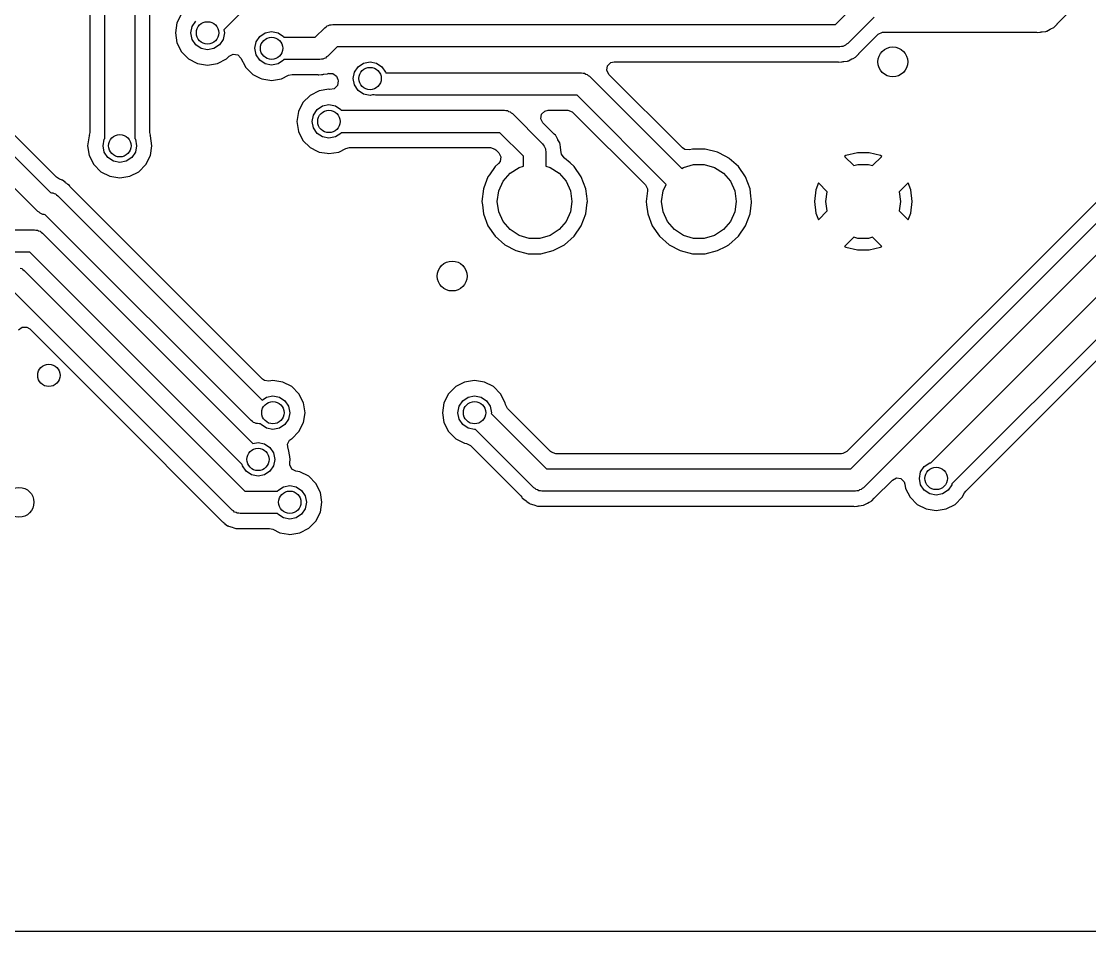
# Model space of a CAD drawing. Extents: x 0 to 2.79, y -2.39 to 0.
# Drawn here: x 1.825 to 2.388, y -2.391 to -1.911 of the extents above; entities that cross this region are included whole.
import ezdxf

# ---------------------------------------------------------------- set-up
doc = ezdxf.new("R2010")
doc.units = 0
doc.header["$MEASUREMENT"] = 0
doc.layers.add('BLACK', color=7, linetype='CONTINUOUS')

msp = doc.modelspace()

# ---------------------------------------------------------------- linework, layer by layer
at = {"layer": 'BLACK', "linetype": 'CONTINUOUS'}
for p, q in [((2.3709, -1.91239), (2.39906, -1.88423)), ((1.861, -1.88648), (1.861, -1.96967)), ((1.8689, -1.9727), (1.8689, -1.88898)), ((1.88465, -1.89224), (1.88465, -1.9727)), ((1.89254, -1.96967), (1.89254, -1.89712)), ((1.95325, -1.89368), (1.93153, -1.9154)), ((2.25394, -1.9126), (2.26785, -1.89869)), ((1.90929, -1.90712), (1.90688, -1.91185)), ((2.27447, -1.90877), (2.26056, -1.92268)), ((1.90688, -1.91185), (1.90605, -1.91709)), ((1.90688, -1.91185), (1.90688, -1.91185)), ((1.91415, -1.91709), (1.91483, -1.9137)), ((1.91483, -1.9137), (1.91675, -1.91082)), ((1.97982, -1.91931), (1.9848, -1.91433)), ((1.9848, -1.91433), (1.98547, -1.91394)), ((1.98547, -1.91394), (1.98602, -1.91339)), ((1.98602, -1.91339), (1.98677, -1.91319)), ((1.98677, -1.91319), (1.98745, -1.9128)), ((1.98745, -1.9128), (1.98823, -1.9128)), ((1.98823, -1.9128), (1.98898, -1.9126)), ((1.98898, -1.9126), (2.25394, -1.9126)), ((2.36748, -1.91502), (2.36904, -1.91425)), ((2.36904, -1.91425), (2.36928, -1.91408)), ((2.36904, -1.91425), (2.36904, -1.91425)), ((2.36928, -1.91408), (2.36951, -1.9139)), ((2.36951, -1.9139), (2.37085, -1.91245)), ((2.36951, -1.9139), (2.36951, -1.9139)), ((2.36951, -1.9139), (2.36951, -1.9139)), ((2.37085, -1.91245), (2.3709, -1.91239)), ((1.84332, -1.99321), (1.77, -1.91989)), ((1.90605, -1.91709), (1.90605, -1.91709)), ((1.90605, -1.91709), (1.90688, -1.92233)), ((1.91483, -1.92048), (1.91415, -1.91709)), ((1.93187, -1.91709), (1.9312, -1.92048)), ((1.93153, -1.9154), (1.93187, -1.91709)), ((1.94861, -1.92183), (1.95053, -1.91895)), ((1.95053, -1.91895), (1.9534, -1.91703)), ((1.9534, -1.91703), (1.95679, -1.91636)), ((1.95679, -1.91636), (1.96018, -1.91703)), ((1.96018, -1.91703), (1.96305, -1.91895)), ((1.96305, -1.91895), (1.96329, -1.91931)), ((1.96329, -1.91931), (1.97982, -1.91931)), ((2.26637, -1.92803), (2.2766, -1.91781)), ((2.2766, -1.91781), (2.27874, -1.91671)), ((2.27874, -1.91671), (2.27935, -1.91666)), ((2.27935, -1.91666), (2.28413, -1.91666)), ((2.28413, -1.91666), (2.28425, -1.91664)), ((2.28425, -1.91664), (2.28438, -1.91666)), ((2.28438, -1.91666), (2.35908, -1.91666)), ((2.35908, -1.91666), (2.35988, -1.91675)), ((2.35988, -1.91675), (2.35996, -1.91676)), ((2.35996, -1.91676), (2.36034, -1.91684)), ((2.36034, -1.91684), (2.36165, -1.91668)), ((2.36165, -1.91668), (2.36189, -1.91666)), ((2.36189, -1.91666), (2.36206, -1.91666)), ((2.36206, -1.91666), (2.36251, -1.91659)), ((2.36251, -1.91659), (2.36287, -1.91653)), ((2.36287, -1.91653), (2.36294, -1.91652)), ((2.36294, -1.91652), (2.36491, -1.91627)), ((2.36491, -1.91627), (2.36518, -1.91619)), ((2.36491, -1.91627), (2.36491, -1.91627)), ((2.36518, -1.91619), (2.36546, -1.9161)), ((2.36546, -1.9161), (2.3672, -1.91516)), ((2.36546, -1.9161), (2.36546, -1.9161)), ((2.3672, -1.91516), (2.36727, -1.91512)), ((2.36727, -1.91512), (2.36748, -1.91502)), ((1.76312, -1.92417), (1.8402, -2.00125)), ((1.90688, -1.92233), (1.90688, -1.92233)), ((1.90688, -1.92233), (1.90929, -1.92706)), ((1.91675, -1.92335), (1.91483, -1.92048)), ((1.91962, -1.92527), (1.91675, -1.92335)), ((1.92301, -1.92595), (1.91962, -1.92527)), ((1.9264, -1.92527), (1.92301, -1.92595)), ((1.92928, -1.92335), (1.9264, -1.92527)), ((1.9312, -1.92048), (1.92928, -1.92335)), ((1.94793, -1.92522), (1.94861, -1.92183)), ((1.94861, -1.92861), (1.94793, -1.92522)), ((1.99142, -1.92441), (1.98644, -1.92939)), ((2.25638, -1.92441), (1.99142, -1.92441)), ((2.25713, -1.92421), (2.25638, -1.92441)), ((2.25791, -1.92421), (2.25713, -1.92421)), ((2.25858, -1.92382), (2.25791, -1.92421)), ((2.25933, -1.92362), (2.25858, -1.92382)), ((2.25988, -1.92307), (2.25933, -1.92362)), ((2.26056, -1.92268), (2.25988, -1.92307)), ((1.90929, -1.92706), (1.90929, -1.92706)), ((1.90929, -1.92706), (1.91304, -1.93081)), ((1.91304, -1.93081), (1.91304, -1.93081)), ((1.91304, -1.93081), (1.9174, -1.93303)), ((1.92825, -1.93322), (1.93298, -1.93081)), ((1.93298, -1.93081), (1.93439, -1.9294)), ((1.93439, -1.9294), (1.93654, -1.9283)), ((1.93654, -1.9283), (1.93892, -1.92868)), ((1.93892, -1.92868), (1.94062, -1.93038)), ((1.94062, -1.93038), (1.94062, -1.93038)), ((1.94062, -1.93038), (1.94278, -1.93462)), ((1.95053, -1.93148), (1.94861, -1.92861)), ((1.9534, -1.9334), (1.95053, -1.93148)), ((1.96305, -1.93148), (1.96018, -1.9334)), ((1.96329, -1.93112), (1.96305, -1.93148)), ((1.98226, -1.93112), (1.96329, -1.93112)), ((1.98301, -1.93092), (1.98226, -1.93112)), ((1.98379, -1.93092), (1.98301, -1.93092)), ((1.98447, -1.93053), (1.98379, -1.93092)), ((1.98522, -1.93033), (1.98447, -1.93053)), ((1.98577, -1.92978), (1.98522, -1.93033)), ((1.98644, -1.92939), (1.98577, -1.92978)), ((2.26092, -1.93174), (2.26266, -1.93079)), ((2.26266, -1.93079), (2.26273, -1.93076)), ((2.26273, -1.93076), (2.26325, -1.9305)), ((2.26325, -1.9305), (2.26451, -1.92989)), ((2.26451, -1.92989), (2.26475, -1.92972)), ((2.26451, -1.92989), (2.26451, -1.92989)), ((2.26475, -1.92972), (2.26497, -1.92954)), ((2.26497, -1.92954), (2.26631, -1.92809)), ((2.26497, -1.92954), (2.26497, -1.92954)), ((2.26497, -1.92954), (2.26497, -1.92954)), ((2.26631, -1.92809), (2.26637, -1.92803)), ((1.83351, -2.01126), (1.7565, -1.93425)), ((1.9174, -1.93303), (1.91777, -1.93322)), ((1.91777, -1.93322), (1.92301, -1.93405)), ((1.92301, -1.93405), (1.92825, -1.93322)), ((1.94278, -1.93462), (1.94307, -1.93519)), ((1.94307, -1.93519), (1.94682, -1.93894)), ((1.95679, -1.93407), (1.9534, -1.9334)), ((1.96018, -1.9334), (1.95679, -1.93407)), ((2.00048, -1.93777), (2.0024, -1.9349)), ((2.0024, -1.9349), (2.00527, -1.93298)), ((2.00527, -1.93298), (2.00866, -1.9323)), ((2.00866, -1.9323), (2.01205, -1.93298)), ((2.01205, -1.93298), (2.01493, -1.9349)), ((2.01493, -1.9349), (2.01685, -1.93777)), ((2.1335, -1.93681), (2.13388, -1.93443)), ((2.1346, -1.93896), (2.1335, -1.93681)), ((2.13388, -1.93443), (2.13558, -1.93273)), ((2.13558, -1.93273), (2.13735, -1.9323)), ((2.13735, -1.9323), (2.25455, -1.9323)), ((2.25455, -1.9323), (2.25535, -1.93239)), ((2.25535, -1.93239), (2.25543, -1.9324)), ((2.25543, -1.9324), (2.2558, -1.93248)), ((2.2558, -1.93248), (2.25712, -1.93232)), ((2.25712, -1.93232), (2.25736, -1.9323)), ((2.25736, -1.9323), (2.25753, -1.9323)), ((2.25753, -1.9323), (2.25798, -1.93223)), ((2.25798, -1.93223), (2.25833, -1.93217)), ((2.25833, -1.93217), (2.25841, -1.93216)), ((2.25841, -1.93216), (2.26037, -1.93191)), ((2.26037, -1.93191), (2.26065, -1.93183)), ((2.26037, -1.93191), (2.26037, -1.93191)), ((2.26065, -1.93183), (2.26092, -1.93174)), ((2.26092, -1.93174), (2.26092, -1.93174)), ((1.94682, -1.93894), (1.94725, -1.93916)), ((1.94725, -1.93916), (1.95067, -1.9409)), ((1.95067, -1.9409), (1.95155, -1.94135)), ((1.95155, -1.94135), (1.9558, -1.94202)), ((1.9558, -1.94202), (1.95679, -1.94218)), ((1.95679, -1.94218), (1.96203, -1.94135)), ((1.95679, -1.94218), (1.95679, -1.94218)), ((1.95679, -1.94218), (1.95679, -1.94218)), ((1.96203, -1.94135), (1.96577, -1.93944)), ((1.96577, -1.93944), (1.96754, -1.93902)), ((1.96754, -1.93902), (1.98043, -1.93902)), ((1.98043, -1.93902), (1.98123, -1.9391)), ((1.98123, -1.9391), (1.98131, -1.93912)), ((1.98131, -1.93912), (1.98169, -1.93919)), ((1.98169, -1.93919), (1.983, -1.93903)), ((1.983, -1.93903), (1.98324, -1.93902)), ((1.98324, -1.93902), (1.98341, -1.93902)), ((1.98341, -1.93902), (1.98387, -1.93894)), ((1.98387, -1.93894), (1.98421, -1.93888)), ((1.98421, -1.93888), (1.98429, -1.93887)), ((1.98429, -1.93887), (1.98626, -1.93862)), ((1.98626, -1.93862), (1.98653, -1.93854)), ((1.98626, -1.93862), (1.98626, -1.93862)), ((1.98653, -1.93854), (1.98665, -1.9385)), ((1.98665, -1.9385), (1.98678, -1.9385)), ((1.98678, -1.9385), (1.98708, -1.9384)), ((1.98708, -1.9384), (1.98713, -1.93839)), ((1.98713, -1.93839), (1.98714, -1.93849)), ((1.98714, -1.93849), (1.98906, -1.93846)), ((1.98906, -1.93846), (1.99103, -1.93985)), ((1.99103, -1.93985), (1.99177, -1.94158)), ((1.9919, -1.94243), (1.99152, -1.94481)), ((1.99177, -1.94158), (1.9919, -1.94243)), ((1.9998, -1.94116), (2.00048, -1.93777)), ((2.00048, -1.94455), (1.9998, -1.94116)), ((2.01685, -1.93777), (2.01693, -1.93819)), ((2.01693, -1.93819), (2.12022, -1.93819)), ((2.12022, -1.93819), (2.12097, -1.93839)), ((2.12097, -1.93839), (2.12175, -1.93839)), ((2.12175, -1.93839), (2.12242, -1.93878)), ((2.12242, -1.93878), (2.12317, -1.93898)), ((2.12317, -1.93898), (2.12372, -1.93953)), ((2.12372, -1.93953), (2.12439, -1.93992)), ((2.12439, -1.93992), (2.17302, -1.98855)), ((2.17335, -1.97772), (2.1346, -1.93896)), ((1.98177, -1.94765), (1.97704, -1.95006)), ((1.98701, -1.94682), (1.98177, -1.94765)), ((1.98177, -1.94765), (1.98177, -1.94765)), ((1.98744, -1.94689), (1.98701, -1.94682)), ((1.98982, -1.94651), (1.98744, -1.94689)), ((1.99152, -1.94481), (1.98982, -1.94651)), ((2.0024, -1.94743), (2.00048, -1.94455)), ((2.00527, -1.94935), (2.0024, -1.94743)), ((1.97329, -1.95381), (1.97088, -1.95854)), ((1.97704, -1.95006), (1.97329, -1.95381)), ((2.00866, -1.95002), (2.00527, -1.94935)), ((2.00999, -1.94976), (2.00866, -1.95002)), ((2.01007, -1.9498), (2.00999, -1.94976)), ((2.01084, -1.9498), (2.01007, -1.9498)), ((2.01159, -1.95), (2.01084, -1.9498)), ((2.11777, -1.95), (2.01159, -1.95)), ((2.16472, -1.99694), (2.11777, -1.95)), ((1.97088, -1.95854), (1.97005, -1.96378)), ((1.97088, -1.95854), (1.97088, -1.95854)), ((1.97882, -1.96039), (1.98074, -1.95752)), ((1.98074, -1.95752), (1.98362, -1.9556)), ((1.98362, -1.9556), (1.98701, -1.95492)), ((1.98701, -1.95492), (1.9904, -1.9556)), ((1.9904, -1.9556), (1.99327, -1.95752)), ((1.99327, -1.95752), (1.99351, -1.95787)), ((1.99351, -1.95787), (2.07953, -1.95787)), ((2.07953, -1.95787), (2.08028, -1.95808)), ((2.08028, -1.95808), (2.08106, -1.95808)), ((2.08106, -1.95808), (2.08173, -1.95846)), ((2.08173, -1.95846), (2.08248, -1.95867)), ((2.08248, -1.95867), (2.08303, -1.95921)), ((2.08303, -1.95921), (2.0837, -1.9596)), ((2.0837, -1.9596), (2.0996, -1.9755)), ((2.09909, -1.96002), (2.1008, -1.95832)), ((2.1008, -1.95832), (2.10257, -1.95789)), ((2.10257, -1.95789), (2.11289, -1.95789)), ((2.11289, -1.95789), (2.11518, -1.95864)), ((2.11518, -1.95864), (2.11564, -1.95904)), ((2.11564, -1.95904), (2.15381, -1.9972)), ((1.97005, -1.96378), (1.97005, -1.96378)), ((1.97005, -1.96378), (1.97088, -1.96902)), ((1.97815, -1.96378), (1.97882, -1.96039)), ((1.97882, -1.96717), (1.97815, -1.96378)), ((2.09872, -1.9624), (2.09909, -1.96002)), ((2.09981, -1.96455), (2.09872, -1.9624)), ((2.10495, -1.96969), (2.09981, -1.96455)), ((2.43566, -1.96213), (2.25997, -2.13782)), ((1.861, -1.96967), (1.86068, -1.971)), ((1.89286, -1.971), (1.89254, -1.96967)), ((1.97088, -1.96902), (1.97088, -1.96902)), ((1.97088, -1.96902), (1.97329, -1.97375)), ((1.98074, -1.97004), (1.97882, -1.96717)), ((1.98362, -1.97196), (1.98074, -1.97004)), ((1.99327, -1.97004), (1.9904, -1.97196)), ((1.99351, -1.96969), (1.99327, -1.97004)), ((2.07708, -1.96969), (1.99351, -1.96969)), ((2.08952, -1.98212), (2.07708, -1.96969)), ((2.10501, -1.96975), (2.10495, -1.96969)), ((2.10571, -1.97039), (2.10501, -1.96975)), ((2.10647, -1.97108), (2.10571, -1.97039)), ((2.26209, -2.14685), (2.44147, -1.96748)), ((1.86064, -1.97131), (1.85981, -1.97656)), ((1.86074, -1.97102), (1.86064, -1.97131)), ((1.86068, -1.971), (1.86074, -1.97102)), ((1.86791, -1.97656), (1.86859, -1.97317)), ((1.86859, -1.97317), (1.8689, -1.9727)), ((1.88465, -1.9727), (1.88496, -1.97317)), ((1.88496, -1.97317), (1.88563, -1.97656)), ((1.89281, -1.97102), (1.89286, -1.971)), ((1.8929, -1.97131), (1.89281, -1.97102)), ((1.89373, -1.97656), (1.8929, -1.97131)), ((1.8929, -1.97131), (1.8929, -1.97131)), ((1.97329, -1.97375), (1.97329, -1.97375)), ((1.97329, -1.97375), (1.97704, -1.9775)), ((1.98701, -1.97264), (1.98362, -1.97196)), ((1.9904, -1.97196), (1.98701, -1.97264)), ((2.0996, -1.9755), (2.09999, -1.97617)), ((2.09999, -1.97617), (2.10054, -1.97672)), ((2.10664, -1.97131), (2.10647, -1.97108)), ((2.10681, -1.97155), (2.10664, -1.97131)), ((2.10768, -1.97332), (2.10681, -1.97155)), ((2.10772, -1.9734), (2.10768, -1.97332)), ((2.1083, -1.97448), (2.10772, -1.9734)), ((2.10866, -1.97513), (2.1083, -1.97448)), ((2.10875, -1.97541), (2.10866, -1.97513)), ((2.10883, -1.97569), (2.10875, -1.97541)), ((2.10906, -1.9775), (2.10883, -1.97569)), ((2.10883, -1.97569), (2.10883, -1.97569)), ((1.85981, -1.97656), (1.85981, -1.97656)), ((1.85981, -1.97656), (1.86064, -1.9818)), ((1.86064, -1.9818), (1.86064, -1.9818)), ((1.86064, -1.9818), (1.86305, -1.98652)), ((1.86859, -1.97995), (1.86791, -1.97656)), ((1.87051, -1.98282), (1.86859, -1.97995)), ((1.88496, -1.97995), (1.88304, -1.98282)), ((1.88563, -1.97656), (1.88496, -1.97995)), ((1.89049, -1.98652), (1.8929, -1.9818)), ((1.8929, -1.9818), (1.89373, -1.97656)), ((1.97704, -1.9775), (1.97746, -1.97772)), ((1.97746, -1.97772), (1.98051, -1.97927)), ((1.98051, -1.97927), (1.98177, -1.97991)), ((1.98177, -1.97991), (1.98602, -1.98058)), ((1.98602, -1.98058), (1.98701, -1.98074)), ((1.98701, -1.98074), (1.99225, -1.97991)), ((1.98701, -1.98074), (1.98701, -1.98074)), ((1.98701, -1.98074), (1.98701, -1.98074)), ((1.99225, -1.97991), (1.99599, -1.978)), ((1.99599, -1.978), (1.99776, -1.97758)), ((1.99776, -1.97758), (2.0722, -1.97758)), ((2.0722, -1.97758), (2.07449, -1.97832)), ((2.07449, -1.97832), (2.07495, -1.97872)), ((2.07495, -1.97872), (2.07653, -1.98029)), ((2.07653, -1.98029), (2.07762, -1.98244)), ((2.08952, -1.98734), (2.08952, -1.98212)), ((2.10054, -1.97672), (2.10074, -1.97748)), ((2.10074, -1.97748), (2.10113, -1.97815)), ((2.10113, -1.97815), (2.10113, -1.97893)), ((2.10113, -1.97893), (2.10133, -1.97968)), ((2.10133, -1.97968), (2.10133, -1.98734)), ((2.10908, -1.97765), (2.10906, -1.9775)), ((2.10909, -1.97773), (2.10908, -1.97765)), ((2.10922, -1.97853), (2.10909, -1.97773)), ((2.10922, -1.9787), (2.10922, -1.97853)), ((2.10924, -1.97894), (2.10922, -1.9787)), ((2.1094, -1.98022), (2.10924, -1.97894)), ((2.10959, -1.98103), (2.1094, -1.98022)), ((2.11105, -1.98295), (2.10959, -1.98103)), ((2.17464, -1.97857), (2.17335, -1.97772)), ((2.17704, -1.97874), (2.17464, -1.97857)), ((2.17869, -1.97834), (2.17704, -1.97874)), ((2.18539, -1.97834), (2.17869, -1.97834)), ((2.17869, -1.97834), (2.17869, -1.97834)), ((2.19189, -1.97994), (2.18539, -1.97834)), ((2.18539, -1.97834), (2.18539, -1.97834)), ((2.19614, -1.98217), (2.19189, -1.97994)), ((2.19189, -1.97994), (2.19189, -1.97994)), ((2.19189, -1.97994), (2.19189, -1.97994)), ((2.25951, -1.98181), (2.25883, -1.98217)), ((2.26555, -1.98033), (2.25951, -1.98181)), ((2.25951, -1.98181), (2.25951, -1.98181)), ((2.27176, -1.98033), (2.26555, -1.98033)), ((2.44809, -1.97756), (2.26872, -2.15693)), ((2.27779, -1.98181), (2.27176, -1.98033)), ((2.27848, -1.98217), (2.27779, -1.98181)), ((2.27779, -1.98181), (2.27779, -1.98181)), ((1.86305, -1.98652), (1.86305, -1.98652)), ((1.86305, -1.98652), (1.8668, -1.99028)), ((1.87338, -1.98474), (1.87051, -1.98282)), ((1.87677, -1.98541), (1.87338, -1.98474)), ((1.88016, -1.98474), (1.87677, -1.98541)), ((1.88304, -1.98282), (1.88016, -1.98474)), ((1.88674, -1.99028), (1.89049, -1.98652)), ((2.07463, -1.98749), (2.07159, -1.99189)), ((2.07635, -1.98597), (2.07463, -1.98749)), ((2.07463, -1.98749), (2.07463, -1.98749)), ((2.07724, -1.98482), (2.07635, -1.98597)), ((2.07762, -1.98244), (2.07724, -1.98482)), ((2.08725, -1.98801), (2.08952, -1.98734)), ((2.10133, -1.98734), (2.1036, -1.98801)), ((2.11121, -1.98305), (2.11105, -1.98295)), ((2.11412, -1.98563), (2.11121, -1.98305)), ((2.11121, -1.98305), (2.11121, -1.98305)), ((2.11622, -1.98749), (2.11412, -1.98563)), ((2.12002, -1.99301), (2.11622, -1.98749)), ((2.11622, -1.98749), (2.11622, -1.98749)), ((2.17386, -1.98801), (2.17924, -1.98643)), ((2.17924, -1.98643), (2.18484, -1.98643)), ((2.18484, -1.98643), (2.19022, -1.98801)), ((2.19782, -1.98305), (2.19614, -1.98217)), ((2.19801, -1.98322), (2.19782, -1.98305)), ((2.20283, -1.98749), (2.19801, -1.98322)), ((2.20664, -1.99301), (2.20283, -1.98749)), ((2.20283, -1.98749), (2.20283, -1.98749)), ((2.25883, -1.98217), (2.26372, -1.98706)), ((2.26372, -1.98706), (2.26585, -1.98643)), ((2.26585, -1.98643), (2.27146, -1.98643)), ((2.27146, -1.98643), (2.27359, -1.98706)), ((2.27359, -1.98706), (2.27848, -1.98217)), ((1.84496, -1.99419), (1.84332, -1.99321)), ((1.8668, -1.99028), (1.87153, -1.99269)), ((1.87153, -1.99269), (1.87579, -1.99336)), ((1.87579, -1.99336), (1.87677, -1.99352)), ((1.87677, -1.99352), (1.88201, -1.99269)), ((1.88201, -1.99269), (1.88674, -1.99028)), ((2.07083, -1.99301), (2.06864, -1.99876)), ((2.07159, -1.99189), (2.07083, -1.99301)), ((2.07887, -1.99527), (2.08253, -1.99104)), ((2.08253, -1.99104), (2.08725, -1.98801)), ((2.1036, -1.98801), (2.10832, -1.99104)), ((2.10832, -1.99104), (2.11199, -1.99527)), ((2.1224, -1.99927), (2.12002, -1.99301)), ((2.17302, -1.98855), (2.17386, -1.98801)), ((2.19022, -1.98801), (2.19493, -1.99104)), ((2.19493, -1.99104), (2.1986, -1.99527)), ((2.20901, -1.99927), (2.20664, -1.99301)), ((1.84607, -1.99452), (1.84496, -1.99419)), ((1.84633, -1.99465), (1.84607, -1.99452)), ((1.84607, -1.99452), (1.84607, -1.99452)), ((1.84607, -1.99452), (1.84607, -1.99452)), ((1.84607, -1.99452), (1.84607, -1.99452)), ((1.84659, -1.99478), (1.84633, -1.99465)), ((1.84815, -1.996), (1.84659, -1.99478)), ((1.84821, -1.99605), (1.84815, -1.996)), ((1.84888, -1.99652), (1.84821, -1.99605)), ((1.849, -1.99664), (1.84888, -1.99652)), ((1.84918, -1.9968), (1.849, -1.99664)), ((1.84941, -1.99698), (1.84918, -1.9968)), ((1.85022, -1.99761), (1.84941, -1.99698)), ((1.85048, -1.998), (1.85022, -1.99761)), ((1.85098, -1.99863), (1.85048, -1.998)), ((1.95197, -2.09961), (1.85098, -1.99863)), ((1.87677, -1.99352), (1.87677, -1.99352)), ((1.87677, -1.99352), (1.87677, -1.99352)), ((2.06864, -1.99876), (2.06845, -1.99927)), ((2.07654, -2.00037), (2.07887, -1.99527)), ((2.11199, -1.99527), (2.11431, -2.00037)), ((2.15381, -1.9972), (2.1549, -1.99935)), ((2.16315, -2.00037), (2.16472, -1.99694)), ((2.1986, -1.99527), (2.20093, -2.00037)), ((2.24498, -1.99616), (2.24362, -1.99975)), ((2.24969, -2.00088), (2.24498, -1.99616)), ((2.29232, -1.99616), (2.28761, -2.00087)), ((2.29368, -1.99975), (2.29232, -1.99616)), ((1.8402, -2.00125), (1.84068, -2.00138)), ((1.84068, -2.00138), (1.84146, -2.00138)), ((1.84146, -2.00138), (1.84213, -2.00177)), ((1.84213, -2.00177), (1.84288, -2.00197)), ((1.84288, -2.00197), (1.84343, -2.00252)), ((1.84343, -2.00252), (1.84411, -2.00291)), ((1.84411, -2.00291), (1.95184, -2.11064)), ((2.06845, -1.99927), (2.06764, -2.00592)), ((2.07574, -2.00592), (2.07654, -2.00037)), ((2.11431, -2.00037), (2.11511, -2.00592)), ((2.12286, -2.00309), (2.1224, -1.99927)), ((2.12321, -2.00592), (2.12286, -2.00309)), ((2.15492, -2.00043), (2.15426, -2.00592)), ((2.1549, -1.99935), (2.15492, -2.00043)), ((2.16235, -2.00592), (2.16315, -2.00037)), ((2.20093, -2.00037), (2.20172, -2.00592)), ((2.20948, -2.00309), (2.20901, -1.99927)), ((2.20982, -2.00592), (2.20948, -2.00309)), ((2.24362, -1.99975), (2.24288, -2.00592)), ((2.24897, -2.00592), (2.24969, -2.00088)), ((2.28761, -2.00087), (2.28834, -2.00592)), ((2.29443, -2.00592), (2.29368, -1.99975)), ((2.29368, -1.99975), (2.29368, -1.99975)), ((2.30424, -2.14368), (2.44582, -2.0021)), ((2.06764, -2.00592), (2.06764, -2.00592)), ((2.06764, -2.00592), (2.06786, -2.00768)), ((2.06786, -2.00768), (2.06845, -2.01256)), ((2.07654, -2.01146), (2.07574, -2.00592)), ((2.11511, -2.00592), (2.11431, -2.01146)), ((2.1224, -2.01256), (2.12313, -2.00651)), ((2.12313, -2.00651), (2.12321, -2.00592)), ((2.12321, -2.00592), (2.12321, -2.00592)), ((2.15426, -2.00592), (2.15426, -2.00592)), ((2.15426, -2.00592), (2.15447, -2.00768)), ((2.15447, -2.00768), (2.15507, -2.01256)), ((2.16315, -2.01146), (2.16235, -2.00592)), ((2.20172, -2.00592), (2.20093, -2.01146)), ((2.20901, -2.01256), (2.20975, -2.00651)), ((2.20975, -2.00651), (2.20982, -2.00592)), ((2.20982, -2.00592), (2.20982, -2.00592)), ((2.20982, -2.00592), (2.20982, -2.00592)), ((2.24288, -2.00592), (2.24288, -2.00592)), ((2.24288, -2.00592), (2.24362, -2.01208)), ((2.24969, -2.01096), (2.24897, -2.00592)), ((2.28834, -2.00592), (2.28761, -2.01096)), ((2.29368, -2.01208), (2.29443, -2.00592)), ((2.29443, -2.00592), (2.29443, -2.00592)), ((1.83418, -2.01165), (1.83351, -2.01126)), ((1.83473, -2.0122), (1.83418, -2.01165)), ((1.83548, -2.0124), (1.83473, -2.0122)), ((1.83615, -2.01279), (1.83548, -2.0124)), ((1.83693, -2.01279), (1.83615, -2.01279)), ((1.83741, -2.01292), (1.83693, -2.01279)), ((1.94599, -2.1215), (1.83741, -2.01292)), ((2.06845, -2.01256), (2.07083, -2.01883)), ((2.07887, -2.01656), (2.07654, -2.01146)), ((2.11431, -2.01146), (2.11199, -2.01656)), ((2.12002, -2.01883), (2.1224, -2.01256)), ((2.15507, -2.01256), (2.15744, -2.01883)), ((2.16548, -2.01656), (2.16315, -2.01146)), ((2.20093, -2.01146), (2.1986, -2.01656)), ((2.20664, -2.01883), (2.20901, -2.01256)), ((2.24362, -2.01208), (2.24362, -2.01209)), ((2.24362, -2.01209), (2.24498, -2.01567)), ((2.24498, -2.01567), (2.24969, -2.01096)), ((2.28761, -2.01096), (2.29232, -2.01567)), ((2.29232, -2.01567), (2.29368, -2.01209)), ((2.29368, -2.01209), (2.29368, -2.01208)), ((2.4549, -2.0153), (2.31538, -2.15481)), ((1.78004, -2.02087), (1.83178, -2.02087)), ((1.83178, -2.02087), (1.83253, -2.02107)), ((1.83253, -2.02107), (1.8333, -2.02107)), ((1.8333, -2.02107), (1.83398, -2.02146)), ((1.83398, -2.02146), (1.83473, -2.02166)), ((2.07083, -2.01883), (2.07463, -2.02434)), ((2.08253, -2.02079), (2.07887, -2.01656)), ((2.08725, -2.02382), (2.08253, -2.02079)), ((2.10832, -2.02079), (2.1036, -2.02382)), ((2.11199, -2.01656), (2.10832, -2.02079)), ((2.11622, -2.02434), (2.12002, -2.01883)), ((2.15744, -2.01883), (2.16124, -2.02434)), ((2.16915, -2.02079), (2.16548, -2.01656)), ((2.17386, -2.02382), (2.16915, -2.02079)), ((2.19493, -2.02079), (2.19022, -2.02382)), ((2.1986, -2.01656), (2.19493, -2.02079)), ((2.20283, -2.02434), (2.20664, -2.01883)), ((1.83473, -2.02166), (1.83528, -2.02221)), ((1.83528, -2.02221), (1.83595, -2.0226)), ((1.83595, -2.0226), (1.94697, -2.13361)), ((2.07463, -2.02434), (2.07964, -2.02878)), ((2.09262, -2.0254), (2.08725, -2.02382)), ((2.09823, -2.0254), (2.09262, -2.0254)), ((2.1036, -2.02382), (2.09823, -2.0254)), ((2.11121, -2.02878), (2.11622, -2.02434)), ((2.16124, -2.02434), (2.16626, -2.02878)), ((2.17924, -2.0254), (2.17386, -2.02382)), ((2.18484, -2.0254), (2.17924, -2.0254)), ((2.19022, -2.02382), (2.18484, -2.0254)), ((2.19782, -2.02878), (2.20283, -2.02434)), ((2.26372, -2.02477), (2.25883, -2.02966)), ((2.26585, -2.0254), (2.26372, -2.02477)), ((2.27146, -2.0254), (2.26585, -2.0254)), ((2.27359, -2.02477), (2.27146, -2.0254)), ((2.27848, -2.02966), (2.27359, -2.02477)), ((2.32269, -2.15866), (2.45558, -2.02578)), ((1.82933, -2.03268), (1.78248, -2.03268)), ((1.94128, -2.14463), (1.82933, -2.03268)), ((2.07964, -2.02878), (2.08557, -2.03189)), ((2.08557, -2.03189), (2.09208, -2.03349)), ((2.09877, -2.03349), (2.10528, -2.03189)), ((2.10528, -2.03189), (2.11121, -2.02878)), ((2.16626, -2.02878), (2.17219, -2.03189)), ((2.17219, -2.03189), (2.17869, -2.03349)), ((2.18539, -2.03349), (2.19189, -2.03189)), ((2.19189, -2.03189), (2.19614, -2.02966)), ((2.19614, -2.02966), (2.19782, -2.02878)), ((2.25883, -2.02966), (2.25951, -2.03002)), ((2.25883, -2.02966), (2.25883, -2.02966)), ((2.25951, -2.03002), (2.25951, -2.03002)), ((2.25951, -2.03002), (2.26555, -2.03151)), ((2.26555, -2.03151), (2.26555, -2.03151)), ((2.26555, -2.03151), (2.27176, -2.03151)), ((2.27176, -2.03151), (2.27779, -2.03002)), ((2.27176, -2.03151), (2.27176, -2.03151)), ((2.27779, -2.03002), (2.27848, -2.02966)), ((2.27779, -2.03002), (2.27779, -2.03002)), ((2.09208, -2.03349), (2.09208, -2.03349)), ((2.09208, -2.03349), (2.09877, -2.03349)), ((2.09877, -2.03349), (2.09877, -2.03349)), ((2.17869, -2.03349), (2.17869, -2.03349)), ((2.17869, -2.03349), (2.18539, -2.03349)), ((2.18539, -2.03349), (2.18539, -2.03349)), ((1.8243, -2.04114), (1.82505, -2.04134)), ((1.82505, -2.04134), (1.8256, -2.04189)), ((1.8256, -2.04189), (1.82628, -2.04228)), ((1.82628, -2.04228), (1.94268, -2.15868)), ((1.93605, -2.16876), (1.81965, -2.05236)), ((1.82338, -2.07363), (1.82533, -2.07221)), ((1.82533, -2.07221), (1.82774, -2.07221)), ((1.82774, -2.07221), (1.82929, -2.07316)), ((1.82929, -2.07316), (1.8732, -2.11707)), ((1.95295, -2.10033), (1.95197, -2.09961)), ((1.95533, -2.1007), (1.95295, -2.10033)), ((1.95748, -2.10036), (1.95533, -2.1007)), ((1.96272, -2.10119), (1.95748, -2.10036)), ((1.95748, -2.10036), (1.95748, -2.10036)), ((2.06378, -2.10036), (2.05854, -2.10119)), ((2.06902, -2.10119), (2.06378, -2.10036)), ((1.96745, -2.1036), (1.96272, -2.10119)), ((1.96272, -2.10119), (1.96272, -2.10119)), ((1.9712, -2.10735), (1.96745, -2.1036)), ((1.96745, -2.1036), (1.96745, -2.1036)), ((2.05381, -2.1036), (2.05006, -2.10735)), ((2.05854, -2.10119), (2.05381, -2.1036)), ((2.05854, -2.10119), (2.05854, -2.10119)), ((2.07375, -2.1036), (2.06902, -2.10119)), ((2.06902, -2.10119), (2.06902, -2.10119)), ((2.0775, -2.10735), (2.07375, -2.1036)), ((2.07375, -2.1036), (2.07375, -2.1036)), ((1.95184, -2.11064), (1.95409, -2.10914)), ((1.95409, -2.10914), (1.95748, -2.10846)), ((1.95748, -2.10846), (1.96087, -2.10914)), ((1.96087, -2.10914), (1.96374, -2.11106)), ((1.96374, -2.11106), (1.96566, -2.11393)), ((1.97361, -2.11208), (1.9712, -2.10735)), ((2.05006, -2.10735), (2.04765, -2.11208)), ((2.0556, -2.11393), (2.05752, -2.11106)), ((2.05752, -2.11106), (2.06039, -2.10914)), ((2.06039, -2.10914), (2.06378, -2.10846)), ((2.06378, -2.10846), (2.06717, -2.10914)), ((2.06717, -2.10914), (2.07004, -2.11106)), ((2.07004, -2.11106), (2.07196, -2.11393)), ((2.07991, -2.11208), (2.0775, -2.10735)), ((2.0775, -2.10735), (2.0775, -2.10735)), ((1.8732, -2.11707), (1.92917, -2.17305)), ((1.96566, -2.11393), (1.96634, -2.11732)), ((1.97444, -2.11732), (1.97361, -2.11208)), ((2.04765, -2.11208), (2.04682, -2.11732)), ((2.04765, -2.11208), (2.04765, -2.11208)), ((2.05492, -2.11732), (2.0556, -2.11393)), ((2.07196, -2.11393), (2.07264, -2.11732)), ((2.08006, -2.11304), (2.07991, -2.11208)), ((2.07991, -2.11208), (2.07991, -2.11208)), ((2.07991, -2.11208), (2.07991, -2.11208)), ((2.08116, -2.11518), (2.08006, -2.11304)), ((2.10379, -2.13782), (2.08116, -2.11518)), ((1.94666, -2.12189), (1.94599, -2.1215)), ((1.94721, -2.12244), (1.94666, -2.12189)), ((1.94796, -2.12264), (1.94721, -2.12244)), ((1.94864, -2.12303), (1.94796, -2.12264)), ((1.96566, -2.12071), (1.96374, -2.12359)), ((1.96634, -2.11732), (1.96566, -2.12071)), ((1.9712, -2.12729), (1.97361, -2.12256)), ((1.97361, -2.12256), (1.97444, -2.11732)), ((2.04682, -2.11732), (2.04682, -2.11732)), ((2.04682, -2.11732), (2.04765, -2.12256)), ((2.04765, -2.12256), (2.04765, -2.12256)), ((2.04765, -2.12256), (2.05006, -2.12729)), ((2.0556, -2.12071), (2.05492, -2.11732)), ((2.05752, -2.12359), (2.0556, -2.12071)), ((2.07264, -2.11732), (2.07255, -2.11775)), ((2.07255, -2.11775), (2.10166, -2.14685)), ((1.94941, -2.12303), (1.94864, -2.12303)), ((1.95017, -2.12323), (1.94941, -2.12303)), ((1.95098, -2.12323), (1.95017, -2.12323)), ((1.95122, -2.12359), (1.95098, -2.12323)), ((1.95409, -2.12551), (1.95122, -2.12359)), ((1.95748, -2.12618), (1.95409, -2.12551)), ((1.96087, -2.12551), (1.95748, -2.12618)), ((1.96374, -2.12359), (1.96087, -2.12551)), ((1.96745, -2.13104), (1.9712, -2.12729)), ((2.05006, -2.12729), (2.05006, -2.12729)), ((2.05006, -2.12729), (2.05381, -2.13104)), ((2.06039, -2.12551), (2.05752, -2.12359)), ((2.06378, -2.12618), (2.06039, -2.12551)), ((2.0642, -2.1261), (2.06378, -2.12618)), ((2.09504, -2.15693), (2.0642, -2.1261)), ((1.94697, -2.13361), (1.94961, -2.13309)), ((1.94961, -2.13309), (1.953, -2.13376)), ((1.953, -2.13376), (1.95587, -2.13569)), ((1.96519, -2.134), (1.96629, -2.13185)), ((1.96557, -2.13638), (1.96519, -2.134)), ((1.96629, -2.13185), (1.96727, -2.13113)), ((1.96727, -2.13113), (1.96745, -2.13104)), ((2.05381, -2.13104), (2.05381, -2.13104)), ((2.05381, -2.13104), (2.05854, -2.13345)), ((2.05854, -2.13345), (2.05854, -2.13345)), ((2.05854, -2.13345), (2.05854, -2.13345)), ((2.05854, -2.13345), (2.05949, -2.1336)), ((2.05949, -2.1336), (2.06164, -2.1347)), ((1.95587, -2.13569), (1.95779, -2.13856)), ((1.95779, -2.13856), (1.95846, -2.14195)), ((1.96574, -2.13671), (1.96557, -2.13638)), ((1.96631, -2.14036), (1.96574, -2.13671)), ((2.06164, -2.1347), (2.08816, -2.16122)), ((2.10425, -2.13821), (2.10379, -2.13782)), ((2.10654, -2.13896), (2.10425, -2.13821)), ((2.25721, -2.13896), (2.10654, -2.13896)), ((2.25782, -2.13891), (2.25721, -2.13896)), ((2.25997, -2.13782), (2.25782, -2.13891)), ((1.94142, -2.14534), (1.94128, -2.14463)), ((1.94334, -2.14821), (1.94142, -2.14534)), ((1.95779, -2.14534), (1.95587, -2.14821)), ((1.95846, -2.14195), (1.95779, -2.14534)), ((1.9663, -2.14365), (1.96657, -2.14195)), ((1.9663, -2.14487), (1.9663, -2.14365)), ((1.96739, -2.14702), (1.9663, -2.14487)), ((1.96657, -2.14195), (1.96631, -2.14036)), ((1.96657, -2.14195), (1.96657, -2.14195)), ((2.30082, -2.1457), (2.3037, -2.14378)), ((2.3037, -2.14378), (2.30424, -2.14368)), ((1.94622, -2.15013), (1.94334, -2.14821)), ((1.94961, -2.15081), (1.94622, -2.15013)), ((1.953, -2.15013), (1.94961, -2.15081)), ((1.95587, -2.14821), (1.953, -2.15013)), ((1.96954, -2.14811), (1.96739, -2.14702)), ((1.9716, -2.14844), (1.96954, -2.14811)), ((1.97633, -2.15085), (1.9716, -2.14844)), ((1.9716, -2.14844), (1.9716, -2.14844)), ((1.98008, -2.1546), (1.97633, -2.15085)), ((1.97633, -2.15085), (1.97633, -2.15085)), ((2.10166, -2.14685), (2.26209, -2.14685)), ((2.29823, -2.15197), (2.2989, -2.14858)), ((2.2989, -2.14858), (2.30082, -2.1457)), ((1.96009, -2.1583), (1.96297, -2.15638)), ((1.96297, -2.15638), (1.96636, -2.15571)), ((1.96636, -2.15571), (1.96975, -2.15638)), ((1.96975, -2.15638), (1.97262, -2.1583)), ((1.98249, -2.15933), (1.98008, -2.1546)), ((2.27453, -2.16229), (2.28399, -2.15282)), ((2.28399, -2.15282), (2.28614, -2.15172)), ((2.28614, -2.15172), (2.28852, -2.1521)), ((2.28852, -2.1521), (2.29022, -2.1538)), ((2.29022, -2.1538), (2.2906, -2.15496)), ((2.2906, -2.15496), (2.29096, -2.15721)), ((2.2989, -2.15536), (2.29823, -2.15197)), ((2.30082, -2.15823), (2.2989, -2.15536)), ((2.31527, -2.15536), (2.31335, -2.15823)), ((2.31538, -2.15481), (2.31527, -2.15536)), ((1.94268, -2.15868), (1.95984, -2.15868)), ((1.95984, -2.15868), (1.96009, -2.1583)), ((1.97262, -2.1583), (1.97454, -2.16118)), ((1.97454, -2.16118), (1.97522, -2.16457)), ((1.98332, -2.16457), (1.98249, -2.15933)), ((2.08816, -2.16122), (2.08866, -2.16184)), ((2.08866, -2.16184), (2.08892, -2.16223)), ((2.08892, -2.16223), (2.08996, -2.16304)), ((2.09571, -2.15732), (2.09504, -2.15693)), ((2.09626, -2.15787), (2.09571, -2.15732)), ((2.09701, -2.15807), (2.09626, -2.15787)), ((2.09768, -2.15846), (2.09701, -2.15807)), ((2.09846, -2.15846), (2.09768, -2.15846)), ((2.09921, -2.15866), (2.09846, -2.15846)), ((2.26454, -2.15866), (2.09921, -2.15866)), ((2.26529, -2.15846), (2.26454, -2.15866)), ((2.26607, -2.15846), (2.26529, -2.15846)), ((2.26674, -2.15807), (2.26607, -2.15846)), ((2.26749, -2.15787), (2.26674, -2.15807)), ((2.26804, -2.15732), (2.26749, -2.15787)), ((2.26872, -2.15693), (2.26804, -2.15732)), ((2.27313, -2.1638), (2.27447, -2.16234)), ((2.27447, -2.16234), (2.27453, -2.16229)), ((2.29096, -2.15721), (2.29096, -2.15721)), ((2.29096, -2.15721), (2.29336, -2.16194)), ((2.29336, -2.16194), (2.29337, -2.16194)), ((2.29337, -2.16194), (2.29712, -2.16569)), ((2.3037, -2.16015), (2.30082, -2.15823)), ((2.30709, -2.16083), (2.3037, -2.16015)), ((2.31048, -2.16015), (2.30709, -2.16083)), ((2.31335, -2.15823), (2.31048, -2.16015)), ((2.31706, -2.16569), (2.32081, -2.16194)), ((2.32081, -2.16194), (2.32197, -2.15965)), ((2.32197, -2.15965), (2.32269, -2.15866)), ((1.97454, -2.16796), (1.97262, -2.17083)), ((1.97522, -2.16457), (1.97454, -2.16796)), ((1.98249, -2.16981), (1.98332, -2.16457)), ((2.08996, -2.16304), (2.09015, -2.1632)), ((2.09015, -2.1632), (2.09026, -2.16332)), ((2.09026, -2.16332), (2.09026, -2.16332)), ((2.09026, -2.16332), (2.09026, -2.16332)), ((2.09026, -2.16332), (2.09093, -2.1638)), ((2.09093, -2.1638), (2.09093, -2.1638)), ((2.09093, -2.1638), (2.09099, -2.16385)), ((2.09099, -2.16385), (2.09137, -2.16414)), ((2.09137, -2.16414), (2.09255, -2.16506)), ((2.09255, -2.16506), (2.09255, -2.16506)), ((2.09255, -2.16506), (2.09255, -2.16506)), ((2.09255, -2.16506), (2.09281, -2.1652)), ((2.09281, -2.1652), (2.09307, -2.16532)), ((2.09307, -2.16532), (2.09496, -2.16589)), ((2.09496, -2.16589), (2.09504, -2.16591)), ((2.09504, -2.16591), (2.09691, -2.16656)), ((2.09691, -2.16656), (2.09691, -2.16656)), ((2.09691, -2.16656), (2.09719, -2.1666)), ((2.09719, -2.1666), (2.09748, -2.16664)), ((2.09748, -2.16664), (2.09946, -2.16656)), ((2.09748, -2.16664), (2.09748, -2.16664)), ((2.09946, -2.16656), (2.09954, -2.16656)), ((2.09954, -2.16656), (2.26271, -2.16656)), ((2.26271, -2.16656), (2.26351, -2.16664)), ((2.26351, -2.16664), (2.26359, -2.16666)), ((2.26359, -2.16666), (2.26396, -2.16673)), ((2.26396, -2.16673), (2.26528, -2.16657)), ((2.26528, -2.16657), (2.26552, -2.16656)), ((2.26552, -2.16656), (2.26568, -2.16656)), ((2.26568, -2.16656), (2.26614, -2.16648)), ((2.26614, -2.16648), (2.26649, -2.16642)), ((2.26649, -2.16642), (2.26657, -2.16641)), ((2.26657, -2.16641), (2.26853, -2.16616)), ((2.26853, -2.16616), (2.26881, -2.16608)), ((2.26853, -2.16616), (2.26853, -2.16616)), ((2.26881, -2.16608), (2.26908, -2.16599)), ((2.26908, -2.16599), (2.27082, -2.16505)), ((2.26908, -2.16599), (2.26908, -2.16599)), ((2.27082, -2.16505), (2.27089, -2.16501)), ((2.27089, -2.16501), (2.2718, -2.16457)), ((2.2718, -2.16457), (2.27267, -2.16414)), ((2.27267, -2.16414), (2.27291, -2.16397)), ((2.27267, -2.16414), (2.27267, -2.16414)), ((2.27291, -2.16397), (2.27313, -2.1638)), ((2.27313, -2.1638), (2.27313, -2.1638)), ((2.27313, -2.1638), (2.27313, -2.1638)), ((2.29712, -2.16569), (2.30185, -2.1681)), ((2.31233, -2.1681), (2.31706, -2.16569)), ((1.92917, -2.17305), (1.92968, -2.17367)), ((1.93673, -2.16915), (1.93605, -2.16876)), ((1.93728, -2.1697), (1.93673, -2.16915)), ((1.93803, -2.1699), (1.93728, -2.1697)), ((1.9387, -2.17029), (1.93803, -2.1699)), ((1.93948, -2.17029), (1.9387, -2.17029)), ((1.94023, -2.17049), (1.93948, -2.17029)), ((1.95987, -2.17049), (1.94023, -2.17049)), ((1.96009, -2.17083), (1.95987, -2.17049)), ((1.96297, -2.17275), (1.96009, -2.17083)), ((1.96636, -2.17343), (1.96297, -2.17275)), ((1.96975, -2.17275), (1.96636, -2.17343)), ((1.97262, -2.17083), (1.96975, -2.17275)), ((1.98008, -2.17454), (1.98249, -2.16981)), ((2.30185, -2.1681), (2.3061, -2.16877)), ((2.3061, -2.16877), (2.30709, -2.16893)), ((2.30709, -2.16893), (2.31233, -2.1681)), ((2.30709, -2.16893), (2.30709, -2.16893)), ((2.30709, -2.16893), (2.30709, -2.16893)), ((1.92968, -2.17367), (1.92994, -2.17406)), ((1.92994, -2.17406), (1.93098, -2.17488)), ((1.93098, -2.17488), (1.93116, -2.17504)), ((1.93116, -2.17504), (1.93128, -2.17515)), ((1.93128, -2.17515), (1.93128, -2.17515)), ((1.93128, -2.17515), (1.93195, -2.17563)), ((1.93195, -2.17563), (1.93201, -2.17568)), ((1.93201, -2.17568), (1.93357, -2.17689)), ((1.93357, -2.17689), (1.93357, -2.17689)), ((1.93357, -2.17689), (1.93357, -2.17689)), ((1.93357, -2.17689), (1.93383, -2.17703)), ((1.93383, -2.17703), (1.93409, -2.17716)), ((1.93409, -2.17716), (1.93598, -2.17772)), ((1.93598, -2.17772), (1.93606, -2.17774)), ((1.93606, -2.17774), (1.93686, -2.17802)), ((1.93686, -2.17802), (1.93793, -2.17839)), ((1.93793, -2.17839), (1.93793, -2.17839)), ((1.93793, -2.17839), (1.93821, -2.17843)), ((1.93821, -2.17843), (1.9385, -2.17847)), ((1.9385, -2.17847), (1.94048, -2.17839)), ((1.9385, -2.17847), (1.9385, -2.17847)), ((1.94048, -2.17839), (1.94055, -2.17839)), ((1.94055, -2.17839), (1.95564, -2.17839)), ((1.95564, -2.17839), (1.95741, -2.17881)), ((1.95741, -2.17881), (1.96112, -2.1807)), ((1.9716, -2.1807), (1.97633, -2.17829)), ((1.97633, -2.17829), (1.98008, -2.17454)), ((1.96112, -2.1807), (1.96564, -2.18141)), ((1.96564, -2.18141), (1.96636, -2.18153)), ((1.96636, -2.18153), (1.9716, -2.1807)), ((1.96636, -2.18153), (1.96636, -2.18153)), ((1.96636, -2.18153), (1.96636, -2.18153)), ((2.78703, -2.39093), (0.005098, -2.39093))]:
    msp.add_line(p, q, dxfattribs=at)
at = {"layer": 'BLACK'}
for centre, radius in [((1.92301, -1.91709), 0.005906), ((1.95679, -1.92522), 0.005906), ((2.28425, -1.93239), 0.007874), ((2.00866, -1.94116), 0.005906), ((1.98701, -1.96378), 0.005906), ((1.87677, -1.97656), 0.005906), ((2.05197, -2.04528), 0.007874), ((1.83937, -2.09764), 0.005906), ((1.95748, -2.11732), 0.005906), ((2.06378, -2.11732), 0.005906), ((1.94961, -2.14195), 0.005906), ((2.30709, -2.15197), 0.005906), ((1.82362, -2.16457), 0.007874), ((1.96636, -2.16457), 0.005906)]:
    msp.add_circle(centre, radius, dxfattribs=at)

doc.saveas('drawing.dxf')
